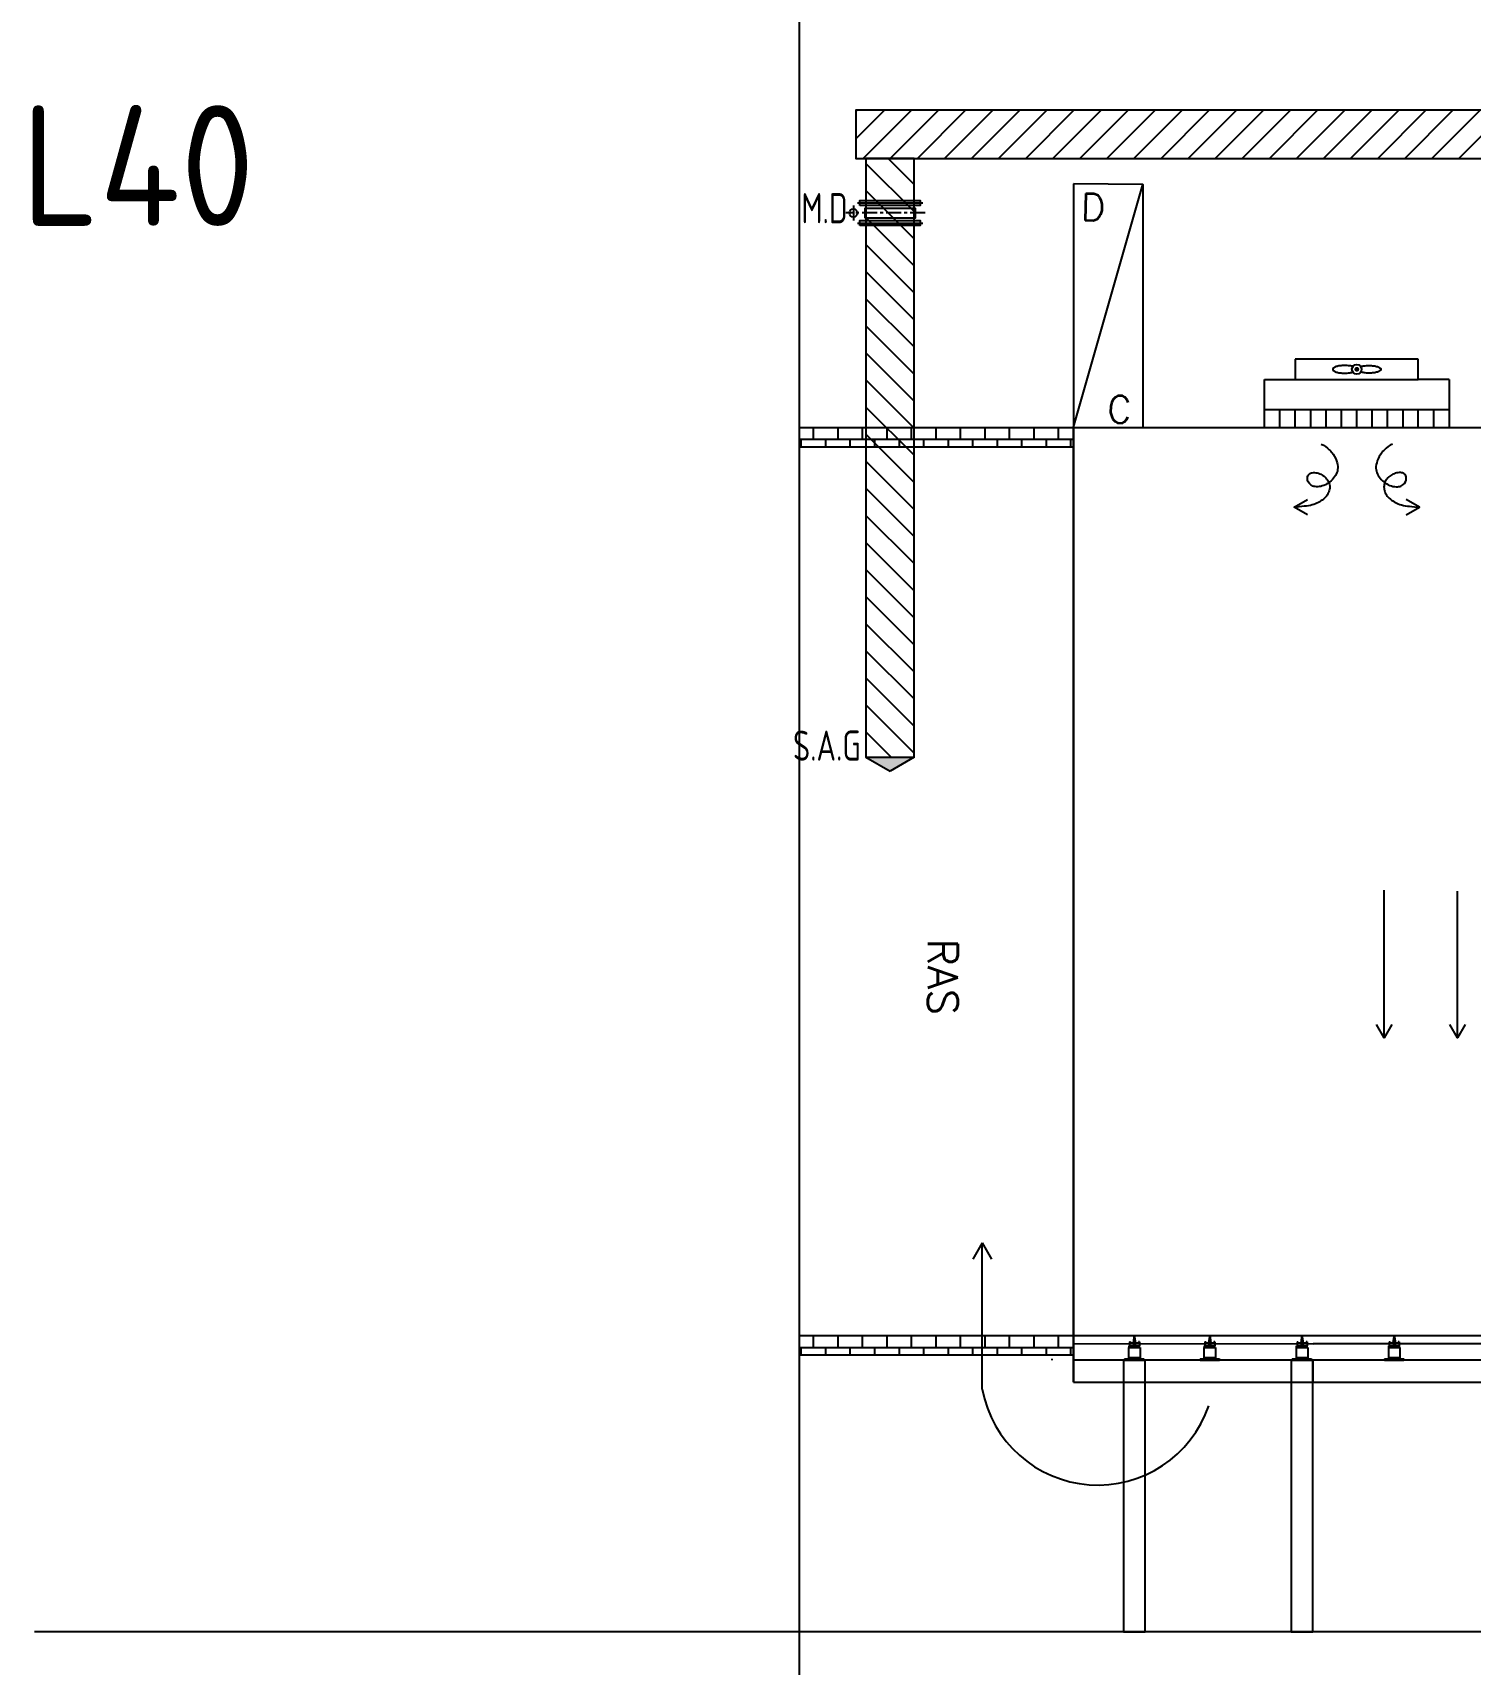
# Model space of a CAD drawing. Header units: millimetres. Extents: x 108 to 3316, y 96 to 2090.
# Drawn here: x 309.4 to 428.6, y 1399 to 1534.3 of the extents above; entities that cross this region are included whole.
import ezdxf
from ezdxf.enums import TextEntityAlignment as Align

# ---------------------------------------------------------------- set-up
doc = ezdxf.new("R2010")
doc.units = ezdxf.units.MM
doc.linetypes.add('CENTER', pattern=[2, 1.25, -0.25, 0.25, -0.25])
for name, color, linetype in [('A-DETL-01', 1, 'Continuous'), ('DETL-TXT', 4, 'Continuous'), ('M-CEQPM-MAU', 22, 'Continuous'), ('M-CMDUCT-LINE', 15, 'Continuous'), ('M-FM-LINE3', 3, 'Continuous'), ('M-HVAC-CMDUCT', 150, 'Continuous'), ('U-EX-TXT', 4, 'Continuous')]:
    doc.layers.add(name, color=color, linetype=linetype)
doc.styles.add('AA-TXT', font='isocp.shx', dxfattribs={"bigfont": 'chineset.shx'})
doc.styles.add('STDTEXT', font='simplex.shx', dxfattribs={"bigfont": 'china.shx'})

msp = doc.modelspace()

# ---------------------------------------------------------------- hatches: boundary and pattern name
at = {"layer": 'M-CEQPM-MAU'}
h = msp.add_hatch(dxfattribs=at)
h.set_pattern_fill('AR-B88', color=252, scale=0.01)
h.set_pattern_definition([(360, (-40214.021, -83243.9973), (1e-15, 2.032), []), (90, (-40214.021, -83243.9973), (-1.016, 2.032), [2.032, -2.032])])
h.paths.add_polyline_path([(372.96, 1501.52), (395.72, 1501.52), (395.72, 1499.91), (372.96, 1499.91)])
h = msp.add_hatch(dxfattribs=at)
h.set_pattern_fill('AR-B88', color=252, scale=0.01)
h.set_pattern_definition([(360, (-40214.021, -83319.2918), (1e-15, 2.032), []), (90, (-40214.021, -83319.2918), (-1.016, 2.032), [2.032, -2.032])])
h.paths.add_polyline_path([(372.96, 1426.22), (395.72, 1426.22), (395.72, 1424.62), (372.96, 1424.62)])
at = {"layer": 'M-CMDUCT-LINE'}
h = msp.add_hatch(dxfattribs=at)
h.set_pattern_fill('ANSI31', color=256, scale=0.5, style=0)
h.set_pattern_definition([(45, (1261.0104, 1351.3974), (-1.122532, 1.122532), [])])
h.paths.add_polyline_path([(691.61, 1527.85), (377.68, 1527.85), (377.68, 1523.85), (691.61, 1523.85)])
h = msp.add_hatch(dxfattribs=at)
h.set_pattern_fill('ANSI31', color=256, scale=0.5, angle=-90, style=0)
h.set_pattern_definition([(315, (516.7133, 646.6136), (1.122532, 1.122532), [])])
h.paths.add_polyline_path([(378.51, 1523.85), (378.51, 1474.2), (382.51, 1474.2), (382.51, 1523.85)])
at = {"layer": 'M-HVAC-CMDUCT'}
msp.add_hatch(color=256, dxfattribs=at).paths.add_polyline_path([(378.51, 1474.2), (382.51, 1474.2), (380.51, 1473.05)])

# ---------------------------------------------------------------- linework, layer by layer
at = {"color": 252}
for points in [[(395.72, 1501.52), (372.96, 1501.52)], [(395.72, 1499.91), (372.96, 1499.91)], [(395.72, 1426.22), (372.96, 1426.22)], [(395.72, 1424.62), (372.96, 1424.62)]]:
    msp.add_lwpolyline(points, dxfattribs=at)
at = {"layer": 'A-DETL-01', "color": 252, "linetype": 'Continuous'}
for p, q in [((372.96, 1539.05), (372.96, 1401.69)), ((395.72, 1501.52), (395.72, 1422.4)), ((372.96, 1401.69), (372.96, 1264.33))]:
    msp.add_line(p, q, dxfattribs=at)
at = {"layer": 'M-CEQPM-MAU', "color": 252}
msp.add_line((401.46, 1521.69), (401.46, 1501.52), dxfattribs=at)
at = {"layer": 'M-CEQPM-MAU', "color": 252, "ltscale": 0.1}
for p, q in [((414.11, 1507.22), (414.11, 1505.52)), ((424.31, 1507.22), (414.11, 1507.22)), ((424.31, 1505.52), (424.31, 1507.22)), ((411.56, 1505.52), (414.11, 1505.52)), ((411.56, 1501.52), (411.56, 1505.52)), ((414.11, 1505.52), (424.31, 1505.52)), ((426.86, 1505.52), (424.31, 1505.52)), ((426.86, 1505.52), (426.86, 1501.52)), ((426.86, 1503.02), (411.56, 1503.02)), ((412.84, 1501.52), (412.84, 1503.02)), ((414.11, 1501.52), (414.11, 1503.02)), ((415.39, 1501.52), (415.39, 1503.02)), ((416.66, 1501.52), (416.66, 1503.02)), ((417.94, 1501.52), (417.94, 1503.02)), ((419.21, 1501.52), (419.21, 1503.02)), ((420.49, 1501.52), (420.49, 1503.02)), ((421.76, 1501.52), (421.76, 1503.02)), ((423.04, 1501.52), (423.04, 1503.02)), ((424.31, 1501.52), (424.31, 1503.02)), ((425.59, 1501.52), (425.59, 1503.02)), ((519.08, 1501.52), (395.72, 1501.52)), ((395.72, 1422.4), (395.72, 1501.52)), ((426.86, 1501.52), (411.56, 1501.52)), ((415.6, 1426.22), (395.72, 1426.22)), ((400.76, 1426.29), (400.66, 1425.65)), ((400.76, 1426.29), (400.86, 1425.65)), ((407.01, 1426.29), (406.91, 1425.65)), ((407.01, 1426.29), (407.11, 1425.65)), ((414.66, 1426.29), (414.56, 1425.65)), ((414.66, 1426.29), (414.76, 1425.65)), ((521.3, 1426.22), (415.6, 1426.24)), ((422.31, 1426.29), (422.21, 1425.65)), ((422.31, 1426.29), (422.41, 1425.65)), ((395.72, 1425.59), (415.6, 1425.58)), ((400.28, 1425.26), (400.28, 1424.41)), ((400.28, 1425.26), (401.24, 1425.26)), ((400.32, 1425.26), (400.32, 1425.39)), ((400.32, 1425.39), (401.2, 1425.39)), ((400.35, 1425.72), (400.35, 1425.39)), ((400.35, 1425.72), (400.43, 1425.72)), ((400.43, 1425.72), (400.43, 1425.65)), ((400.43, 1425.65), (400.71, 1425.65)), ((400.71, 1425.72), (400.7, 1425.39)), ((400.71, 1425.72), (400.81, 1425.72)), ((400.81, 1425.72), (400.83, 1425.39)), ((400.81, 1425.65), (401.1, 1425.65)), ((401.1, 1425.72), (401.1, 1425.65)), ((401.18, 1425.72), (401.1, 1425.72)), ((401.18, 1425.72), (401.18, 1425.39)), ((401.2, 1425.26), (401.2, 1425.39)), ((401.24, 1425.26), (401.24, 1424.41)), ((406.53, 1425.26), (406.53, 1424.41)), ((406.53, 1425.26), (407.49, 1425.26)), ((406.57, 1425.26), (406.57, 1425.39)), ((406.57, 1425.39), (407.45, 1425.39)), ((406.6, 1425.72), (406.6, 1425.39)), ((406.6, 1425.72), (406.68, 1425.72)), ((406.68, 1425.72), (406.68, 1425.65)), ((406.68, 1425.65), (406.96, 1425.65)), ((406.96, 1425.72), (406.95, 1425.39)), ((406.96, 1425.72), (407.06, 1425.72)), ((407.06, 1425.72), (407.08, 1425.39)), ((407.06, 1425.65), (407.35, 1425.65)), ((407.35, 1425.72), (407.35, 1425.65)), ((407.43, 1425.72), (407.35, 1425.72)), ((407.43, 1425.72), (407.43, 1425.39)), ((407.45, 1425.26), (407.45, 1425.39)), ((407.49, 1425.26), (407.49, 1424.41)), ((414.18, 1425.26), (414.18, 1424.41)), ((414.18, 1425.26), (415.14, 1425.26)), ((414.22, 1425.26), (414.22, 1425.39)), ((414.22, 1425.39), (415.1, 1425.39)), ((414.25, 1425.72), (414.25, 1425.39)), ((414.25, 1425.72), (414.33, 1425.72)), ((414.33, 1425.72), (414.33, 1425.65)), ((414.33, 1425.65), (414.61, 1425.65)), ((414.61, 1425.72), (414.6, 1425.39)), ((414.61, 1425.72), (414.71, 1425.72)), ((414.71, 1425.72), (414.73, 1425.39)), ((414.71, 1425.65), (415, 1425.65)), ((415, 1425.72), (415, 1425.65)), ((415.08, 1425.72), (415, 1425.72)), ((415.08, 1425.72), (415.08, 1425.39)), ((415.1, 1425.26), (415.1, 1425.39)), ((415.14, 1425.26), (415.14, 1424.41)), ((415.6, 1425.6), (521.3, 1425.58)), ((421.83, 1425.26), (421.83, 1424.41)), ((421.83, 1425.26), (422.79, 1425.26)), ((421.87, 1425.26), (421.87, 1425.39)), ((421.87, 1425.39), (422.75, 1425.39)), ((421.9, 1425.72), (421.9, 1425.39)), ((421.9, 1425.72), (421.98, 1425.72)), ((421.98, 1425.72), (421.98, 1425.65)), ((421.98, 1425.65), (422.26, 1425.65)), ((422.26, 1425.72), (422.25, 1425.39)), ((422.26, 1425.72), (422.36, 1425.72)), ((422.36, 1425.72), (422.38, 1425.39)), ((422.36, 1425.65), (422.65, 1425.65)), ((422.65, 1425.72), (422.65, 1425.65)), ((422.73, 1425.72), (422.65, 1425.72)), ((422.73, 1425.72), (422.73, 1425.39)), ((422.75, 1425.26), (422.75, 1425.39)), ((422.79, 1425.26), (422.79, 1424.41)), ((393.91, 1424.33), (393.91, 1424.2)), ((399.96, 1424.33), (401.56, 1424.33)), ((399.96, 1424.33), (399.96, 1424.2)), ((399.96, 1424.2), (401.56, 1424.2)), ((401.24, 1424.41), (400.28, 1424.41)), ((400.33, 1424.41), (400.33, 1424.33)), ((401.19, 1424.41), (401.19, 1424.33)), ((401.56, 1424.33), (401.56, 1424.2)), ((406.21, 1424.33), (407.81, 1424.33)), ((406.21, 1424.33), (406.21, 1424.2)), ((406.21, 1424.2), (407.81, 1424.2)), ((407.49, 1424.41), (406.53, 1424.41)), ((406.58, 1424.41), (406.58, 1424.33)), ((407.44, 1424.41), (407.44, 1424.33)), ((407.81, 1424.33), (407.81, 1424.2)), ((413.86, 1424.33), (415.46, 1424.33)), ((413.86, 1424.33), (413.86, 1424.2)), ((413.86, 1424.2), (415.46, 1424.2)), ((415.14, 1424.41), (414.18, 1424.41)), ((414.23, 1424.41), (414.23, 1424.33)), ((415.09, 1424.41), (415.09, 1424.33)), ((415.46, 1424.33), (415.46, 1424.2)), ((421.51, 1424.33), (423.11, 1424.33)), ((421.51, 1424.33), (421.51, 1424.2)), ((421.51, 1424.2), (423.11, 1424.2)), ((422.79, 1424.41), (421.83, 1424.41)), ((421.88, 1424.41), (421.88, 1424.33)), ((422.74, 1424.41), (422.74, 1424.33)), ((423.11, 1424.33), (423.11, 1424.2))]:
    msp.add_line(p, q, dxfattribs=at)
at = {"layer": 'M-CEQPM-MAU', "color": 252}
msp.add_lwpolyline([(395.72, 1521.74), (395.72, 1501.57), (401.46, 1521.69)], close=True, dxfattribs=at)
at = {"layer": 'M-CEQPM-MAU', "color": 252, "ltscale": 0.1}
for points in [[(418.89, 1506.6, 0.03966), (418.62, 1506.66, 0.032614), (418.21, 1506.68, 0.032614), (417.8, 1506.66, 0.044087), (417.5, 1506.59, 0.086721), (417.26, 1506.46, 0.233651), (417.21, 1506.37, 0.233651), (417.26, 1506.27, 0.086721), (417.5, 1506.14, 0.044087), (417.8, 1506.08, 0.032614), (418.21, 1506.05, 0.032614), (418.62, 1506.08, 0.03966), (418.89, 1506.14)], [(419.54, 1506.6, -0.03966), (419.81, 1506.66, -0.032614), (420.21, 1506.68, -0.032614), (420.62, 1506.66, -0.044087), (420.92, 1506.59, -0.086721), (421.16, 1506.46, -0.233651), (421.21, 1506.37, -0.233651), (421.16, 1506.27, -0.086721), (420.92, 1506.14, -0.044087), (420.62, 1506.08, -0.032614), (420.21, 1506.05, -0.032614), (419.81, 1506.08, -0.03966), (419.54, 1506.14)]]:
    msp.add_lwpolyline(points, format="xyb", dxfattribs=at)
at = {"layer": 'M-CEQPM-MAU', "color": 252, "ltscale": 0.1, "const_width": 0.2}
msp.add_lwpolyline([(419.11, 1506.37, 1), (419.31, 1506.37, 1)], format="xyb", close=True, dxfattribs=at)
at = {"layer": 'M-CEQPM-MAU', "color": 252, "ltscale": 0.1}
for points in [[(395.72, 1422.4), (415.6, 1422.4), (415.6, 1424.2), (395.72, 1424.2)], [(415.6, 1422.4), (524.82, 1422.4), (524.82, 1424.2), (415.6, 1424.2)]]:
    msp.add_lwpolyline(points, dxfattribs=at)
for points in [[(401.66, 1401.69), (401.66, 1424.2), (399.86, 1424.2), (399.86, 1401.69)], [(415.56, 1401.69), (415.56, 1424.2), (413.76, 1424.2), (413.76, 1401.69)]]:
    msp.add_lwpolyline(points, close=True, dxfattribs=at)
msp.add_circle((419.21, 1506.37), 0.4, dxfattribs=at)
at = {"layer": 'M-FM-LINE3', "linetype": 'CENTER'}
for p, q in [((377.47, 1519.95), (377.47, 1518.7)), ((383.43, 1519.33), (376.84, 1519.33))]:
    msp.add_line(p, q, dxfattribs=at)
at = {"layer": 'M-FM-LINE3'}
for p, q in [((377.8, 1520.16), (383.22, 1520.16)), ((377.8, 1518.49), (383.22, 1518.49))]:
    msp.add_line(p, q, dxfattribs=at)
for points in [[(378.01, 1519.95), (378.01, 1520.37), (383.01, 1520.37), (383.01, 1519.95)], [(378.43, 1518.91), (378.43, 1519.74), (382.59, 1519.74), (382.59, 1518.91)], [(378.01, 1518.29), (378.01, 1518.7), (383.01, 1518.7), (383.01, 1518.29)]]:
    msp.add_lwpolyline(points, close=True, dxfattribs=at)
msp.add_circle((377.47, 1519.33), 0.333, dxfattribs=at)
at = {"layer": 'M-HVAC-CMDUCT'}
for p, q in [((378.51, 1474.2), (380.51, 1473.05)), ((378.51, 1474.2), (382.51, 1474.2)), ((382.51, 1474.2), (380.51, 1473.05))]:
    msp.add_line(p, q, dxfattribs=at)
at = {"layer": 'M-HVAC-CMDUCT', "color": 252}
for p, q in [((421.47, 1450.94), (421.47, 1463.17)), ((427.55, 1450.94), (427.55, 1463.1))]:
    msp.add_line(p, q, dxfattribs=at)
at = {"layer": 'M-HVAC-CMDUCT'}
for points in [[(691.61, 1527.85), (377.68, 1527.85), (377.68, 1523.85), (691.61, 1523.85)], [(378.51, 1523.85), (378.51, 1474.2), (382.51, 1474.2), (382.51, 1523.85)]]:
    msp.add_lwpolyline(points, close=True, dxfattribs=at)
at = {"layer": 'M-HVAC-CMDUCT', "color": 252, "ltscale": 0.1}
for points in [[(416.25, 1500.15, -0.140241), (416.93, 1499.69, -0.038232), (417.17, 1499.44), (417.24, 1499.34), (417.36, 1499.14), (417.46, 1498.95), (417.53, 1498.78), (417.57, 1498.62), (417.61, 1498.47), (417.63, 1498.32), (417.63, 1498.18), (417.62, 1498.05), (417.6, 1497.92), (417.56, 1497.8), (417.51, 1497.68), (417.45, 1497.56), (417.37, 1497.45), (417.29, 1497.33), (417.19, 1497.23), (417.09, 1497.12), (416.97, 1497.03), (416.86, 1496.94), (416.73, 1496.86), (416.61, 1496.8), (416.48, 1496.74), (416.35, 1496.7), (416.22, 1496.66), (416.09, 1496.64), (415.97, 1496.63), (415.86, 1496.63), (415.75, 1496.64), (415.65, 1496.66), (415.56, 1496.69), (415.49, 1496.73), (415.41, 1496.78, -0.282011), (415.12, 1497.36, -0.222152), (415.25, 1497.68, -0.123311), (415.51, 1497.79), (415.61, 1497.8), (415.71, 1497.8), (415.82, 1497.79), (415.92, 1497.78), (416.03, 1497.75), (416.13, 1497.71), (416.22, 1497.67), (416.32, 1497.62), (416.4, 1497.56), (416.49, 1497.5), (416.57, 1497.44), (416.64, 1497.37), (416.7, 1497.29), (416.76, 1497.22), (416.81, 1497.14), (416.86, 1497.06), (416.9, 1496.98), (416.93, 1496.89), (416.95, 1496.81), (416.96, 1496.71), (416.97, 1496.62), (416.96, 1496.52), (416.95, 1496.43), (416.93, 1496.33), (416.9, 1496.23), (416.86, 1496.13), (416.82, 1496.04), (416.76, 1495.94), (416.69, 1495.85), (416.62, 1495.76), (416.53, 1495.68), (416.44, 1495.6), (416.35, 1495.52), (416.24, 1495.45), (416.13, 1495.39), (416.02, 1495.32), (415.9, 1495.27), (415.78, 1495.22), (415.64, 1495.17), (415.51, 1495.13), (415.36, 1495.09), (415.2, 1495.06), (415.03, 1495.03), (414.84, 1495.01), (414.65, 1494.98), (414.44, 1494.97), (414.23, 1494.95), (414.02, 1494.94)], [(422.18, 1500.15, 0.140241), (421.5, 1499.69, 0.038232), (421.26, 1499.44), (421.19, 1499.34), (421.07, 1499.14), (420.97, 1498.95), (420.9, 1498.78), (420.86, 1498.62), (420.82, 1498.47), (420.8, 1498.32), (420.8, 1498.18), (420.81, 1498.05), (420.83, 1497.92), (420.87, 1497.8), (420.92, 1497.68), (420.98, 1497.56), (421.06, 1497.45), (421.14, 1497.33), (421.24, 1497.23), (421.34, 1497.12), (421.46, 1497.03), (421.57, 1496.94), (421.7, 1496.86), (421.82, 1496.8), (421.95, 1496.74), (422.08, 1496.7), (422.21, 1496.66), (422.34, 1496.64), (422.46, 1496.63), (422.57, 1496.63), (422.68, 1496.64), (422.78, 1496.66), (422.87, 1496.69), (422.94, 1496.73), (423.02, 1496.78, 0.282011), (423.31, 1497.36, 0.222152), (423.18, 1497.68, 0.123311), (422.92, 1497.79), (422.82, 1497.8), (422.72, 1497.8), (422.61, 1497.79), (422.51, 1497.78), (422.4, 1497.75), (422.3, 1497.71), (422.21, 1497.67), (422.11, 1497.62), (422.03, 1497.56), (421.94, 1497.5), (421.86, 1497.44), (421.79, 1497.37), (421.73, 1497.29), (421.67, 1497.22), (421.62, 1497.14), (421.57, 1497.06), (421.53, 1496.98), (421.5, 1496.89), (421.48, 1496.81), (421.47, 1496.71), (421.46, 1496.62), (421.47, 1496.52), (421.48, 1496.43), (421.5, 1496.33), (421.53, 1496.23), (421.57, 1496.13), (421.61, 1496.04), (421.67, 1495.94), (421.74, 1495.85), (421.81, 1495.76), (421.9, 1495.68), (421.99, 1495.6), (422.08, 1495.52), (422.19, 1495.45), (422.3, 1495.39), (422.41, 1495.32), (422.53, 1495.27), (422.65, 1495.22), (422.78, 1495.17), (422.92, 1495.13), (423.07, 1495.09), (423.23, 1495.06), (423.4, 1495.03), (423.59, 1495.01), (423.78, 1494.98), (423.99, 1494.97), (424.2, 1494.95), (424.41, 1494.94)]]:
    msp.add_lwpolyline(points, format="xyb", dxfattribs=at)
for points in [[(415.12, 1494.3), (414.02, 1494.94), (415.12, 1495.58)], [(423.31, 1494.3), (424.41, 1494.94), (423.31, 1495.58)]]:
    msp.add_lwpolyline(points, dxfattribs=at)
at = {"layer": 'M-HVAC-CMDUCT', "color": 252}
for points in [[(422.1, 1452.04), (421.47, 1450.94), (420.83, 1452.04)], [(428.19, 1452.04), (427.55, 1450.94), (426.91, 1452.04)], [(388.15, 1433.95), (387.37, 1432.59)], [(388.15, 1421.8), (388.15, 1433.95)], [(388.15, 1433.95), (388.93, 1432.59)], [(660.92, 1401.69), (309.55, 1401.69)]]:
    msp.add_lwpolyline(points, dxfattribs=at)
msp.add_arc((397.72, 1423.61), 9.75, 190.7191, 341.0261, dxfattribs=at)

# ---------------------------------------------------------------- texts
at = {"layer": 'DETL-TXT', "color": 2, "ltscale": 0.1, "style": 'AA-TXT'}
msp.add_text('L40', height=10, dxfattribs=at).set_placement((308.45, 1518.26))
at = {"layer": 'M-CEQPM-MAU', "color": 252, "style": 'STDTEXT'}
for s, p in [('D', (397.34, 1519.81)), ('C', (399.52, 1503.04))]:
    msp.add_text(s, height=2.25, rotation=359, dxfattribs=at).set_placement(p, align=Align.MIDDLE)
msp.add_text('RAS', height=2.5, rotation=270, dxfattribs=at).set_placement((384.88, 1459.16), align=Align.MIDDLE_LEFT)
at = {"layer": 'U-EX-TXT', "style": 'AA-TXT', "width": 0.8}
for s, p in [('M.D', (375.07, 1519.73)), ('S.A.G', (375.27, 1475.17))]:
    msp.add_text(s, height=2.5, dxfattribs=at).set_placement(p, align=Align.MIDDLE_CENTER)

doc.saveas('drawing.dxf')
